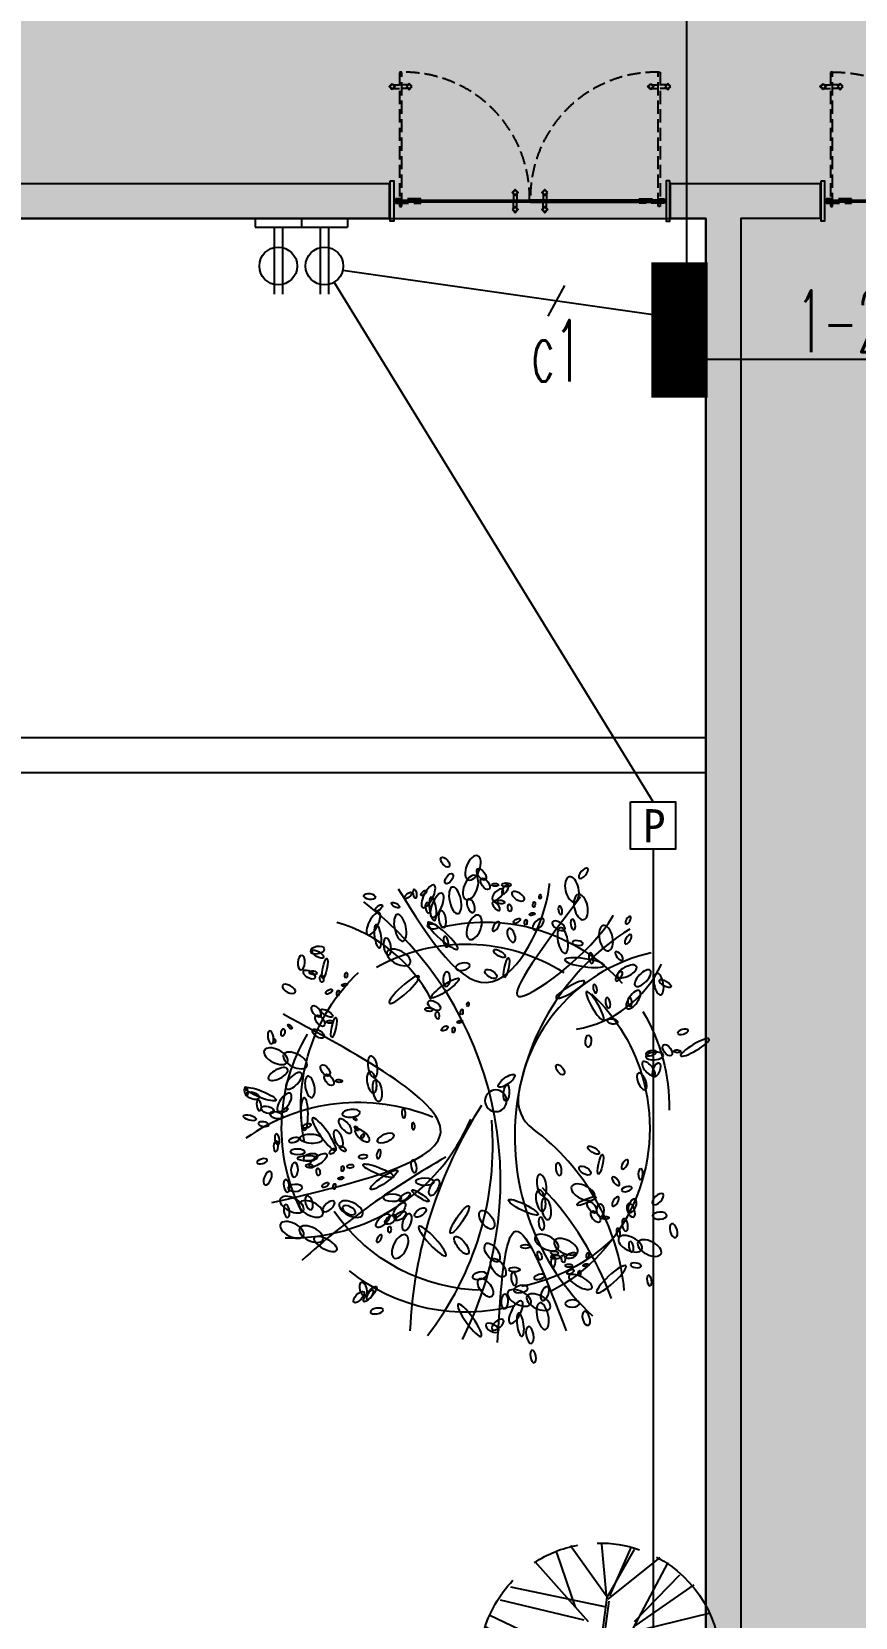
# Model space of a CAD drawing. Extents: x -284868 to 304789, y -137694 to 137894.
# Drawn here: x 79237 to 83920, y -114320 to -105306 of the extents above; entities that cross this region are included whole.
import ezdxf
from ezdxf.enums import TextEntityAlignment as Align

# ---------------------------------------------------------------- set-up
doc = ezdxf.new("R2010")
doc.units = 0
doc.linetypes.add('DASH', pattern=[0.35, 0.25, -0.1])
doc.layers.get('0').update_dxf_attribs({"linetype": 'CONTINUOUS'})
for name, color, linetype in [('0-墙', 4, 'CONTINUOUS'), ('0-非设计区域', 251, 'CONTINUOUS'), ('EM-插座', 240, 'CONTINUOUS'), ('EQUIP-箱柜', 3, 'CONTINUOUS'), ('P-完成面', 42, 'CONTINUOUS'), ('P-平面植物', 251, 'CONTINUOUS'), ('P-门扇', 6, 'CONTINUOUS'), ('TEXT_照明_回路标注', 41, 'CONTINUOUS'), ('WIRE-照明', 130, 'CONTINUOUS')]:
    doc.layers.add(name, color=color, linetype=linetype)
doc.styles.add('20091229Typical Floor GP$0$宋体', font='', dxfattribs={"height": 2.5})
doc.styles.add('_TEL_DIM', font='SIMPLEX', dxfattribs={"width": 0.8, "height": 3.5, "bigfont": 'HZTXT'})
doc.styles.add('HZ_e', font='simplex.shx', dxfattribs={"width": 0.8, "bigfont": 'hztxt.shx'})
doc.styles.add('宋体', font='')
doc.styles.get('20091229Typical Floor GP$0$宋体').set_extended_font_data('SimSun')
doc.styles.get('宋体').set_extended_font_data('SimSun')

# ---------------------------------------------------------------- blocks, each defined once
blk = doc.blocks.new('A$C7B347943')
at = {"layer": 'P-门扇', "color": 251, "linetype": 'DASH', "ltscale": 300}
for p, q in [((-9.9, 0), (9.9, 0)), ((0, -9.9), (0, 9.9))]:
    blk.add_line(p, q, dxfattribs=at)
blk.add_lwpolyline([(114, -12), (114, 12), (-30, 12), (-30, -12)], close=True, dxfattribs=at)
at = {"layer": 'P-门扇', "color": 6, "linetype": 'DASH', "ltscale": 300}
blk.add_circle((0, 0), 6, dxfattribs=at)
blk = doc.blocks.new('A$C21f4e1ae')
at = {"layer": 'P-门扇', "color": 251, "linetype": 'DASH', "ltscale": 300}
for p, q in [((-775.5, 1), (-775.5, -34)), ((-755.5, 1), (-755.5, -34)), ((-775.5, -81), (-775.5, -46)), ((-755.5, -81), (-755.5, -46)), ((-775.5, -1469), (-775.5, -1504)), ((-775.5, -1551), (-775.5, -1516)), ((-755.5, -1469), (-755.5, -1504)), ((-755.5, -1551), (-755.5, -1516))]:
    blk.add_line(p, q, dxfattribs=at)
at = {"layer": 'P-门扇', "color": 8}
for p, q in [((-120, -10), (-120, -772.5)), ((-110, -10), (-110, -772.5)), ((-120, -1540), (-120, -777.5)), ((-110, -1540), (-110, -777.5))]:
    blk.add_line(p, q, dxfattribs=at)
at = {"layer": 'P-门扇', "color": 251}
for p, q in [((-156, -680.5), (-121, -680.5)), ((-156, -700.5), (-121, -700.5)), ((-74, -680.5), (-109, -680.5)), ((-74, -700.5), (-109, -700.5)), ((-156, -849.5), (-121, -849.5)), ((-156, -869.5), (-121, -869.5)), ((-74, -849.5), (-109, -849.5)), ((-74, -869.5), (-109, -869.5))]:
    blk.add_line(p, q, dxfattribs=at)
at = {"layer": 'P-门扇', "color": 251, "linetype": 'DASH', "ltscale": 300}
for points in [[(-748, 8.5), (-765.5, 26), (-783, 8.5), (-765.5, -9)], [(-752.2, 8.5), (-765.5, 21.8), (-778.8, 8.5), (-765.5, -4.8)], [(-847.5, -35), (-846.5, -34), (-86, -34), (-85, -35), (-85, -45), (-86, -46), (-846.5, -46), (-847.5, -45)], [(-748, -88.5), (-765.5, -106), (-783, -88.5), (-765.5, -71)], [(-752.2, -88.5), (-765.5, -101.8), (-778.8, -88.5), (-765.5, -75.2)], [(-847.5, -1515), (-846.5, -1516), (-86, -1516), (-85, -1515), (-85, -1505), (-86, -1504), (-846.5, -1504), (-847.5, -1505)], [(-748, -1461.5), (-765.5, -1444), (-783, -1461.5), (-765.5, -1479)], [(-752.2, -1461.5), (-765.5, -1448.2), (-778.8, -1461.5), (-765.5, -1474.8)], [(-748, -1558.5), (-765.5, -1576), (-783, -1558.5), (-765.5, -1541)], [(-752.2, -1558.5), (-765.5, -1571.8), (-778.8, -1558.5), (-765.5, -1545.2)]]:
    blk.add_lwpolyline(points, close=True, dxfattribs=at)
at = {"layer": 'P-门扇'}
for points in [[(-110, -772.5), (-109, -771.5), (-109, -11), (-110, -10), (-120, -10), (-121, -11), (-121, -771.5), (-120, -772.5)], [(-110, -777.5), (-109, -778.5), (-109, -1539), (-110, -1540), (-120, -1540), (-121, -1539), (-121, -778.5), (-120, -777.5)]]:
    blk.add_lwpolyline(points, close=True, dxfattribs=at)
at = {"layer": 'P-门扇', "color": 251}
for points in [[(-163.5, -673), (-181, -690.5), (-163.5, -708), (-146, -690.5)], [(-163.5, -677.2), (-176.8, -690.5), (-163.5, -703.8), (-150.2, -690.5)], [(-66.5, -673), (-49, -690.5), (-66.5, -708), (-84, -690.5)], [(-66.5, -677.2), (-53.2, -690.5), (-66.5, -703.8), (-79.8, -690.5)], [(-163.5, -877), (-181, -859.5), (-163.5, -842), (-146, -859.5)], [(-163.5, -872.8), (-176.8, -859.5), (-163.5, -846.2), (-150.2, -859.5)], [(-66.5, -877), (-49, -859.5), (-66.5, -842), (-84, -859.5)], [(-66.5, -872.8), (-53.2, -859.5), (-66.5, -846.2), (-79.8, -859.5)]]:
    blk.add_lwpolyline(points, close=True, dxfattribs=at)
at = {"layer": 'P-门扇', "color": 251, "linetype": 'DASH', "ltscale": 300}
for centre, start, end in [((-133.7, -58.7), 178.68099, 271.31901), ((-133.7, -1491.3), 88.68099, 181.31901)]:
    blk.add_arc(centre, 714, start, end, dxfattribs=at)
at = {"layer": 'P-门扇', "extrusion": (0, 0, -1), "zscale": -1, "rotation": 270}
blk.add_blockref('A$C7B347943', (115, -40), dxfattribs=at)
at = {"layer": 'P-门扇', "rotation": 90.00000000000001}
blk.add_blockref('A$C7B347943', (-115, -1510), dxfattribs=at)
blk = doc.blocks.new('A$C2652ee14')
at = {"layer": 'P-完成面'}
for p, q in [((-200, 1600), (-200, 1595)), ((0, 1600), (0, 1595)), ((-200, 0), (-200, 5)), ((0, 0), (0, 5))]:
    blk.add_line(p, q, dxfattribs=at)
for points in [[(-215, 1595), (-215, 1575), (15, 1575), (15, 1595)], [(-215, 5), (-215, 25), (15, 25), (15, 5)]]:
    blk.add_lwpolyline(points, close=True, dxfattribs=at)
blk = doc.blocks.new('yld.studio@foxmail.com-2-220')
at = {"color": 251, "ltscale": 100}
for p, q in [((8507.4, -109887.1), (8290.8, -109712.8)), ((8510.1, -109877.5), (8397.2, -109679.9)), ((8501.1, -109873.4), (8409.6, -109669)), ((8511.1, -109879.5), (8664.3, -109664.1)), ((8513.9, -109870.1), (8534.1, -109657.1)), ((8643.6, -109920.9), (8721.4, -109692)), ((8417.6, -110035.7), (8256.9, -109733.9)), ((8589.8, -109981.6), (8812.1, -109731.5)), ((8394.9, -109998.4), (8148.5, -109827.1)), ((8397.2, -109980.4), (8208.1, -109785.5)), ((8515.1, -109920.7), (8913.5, -109837.6)), ((8535.1, -110130.3), (8503.4, -109895.4)), ((8545.1, -110130), (8511.1, -109879.5)), ((8608.5, -109974.4), (8957.6, -109892.2)), ((8358.7, -110012.5), (8079.5, -109944.3)), ((8687.6, -110105.4), (9004.3, -109954.2)), ((8356.4, -110013.7), (8038, -110093.8)), ((8157, -110123.6), (8048.7, -110023.6)), ((8471.5, -110062), (8356.4, -110013.7)), ((8839.3, -110105.6), (9019, -110003.9)), ((8472.3, -110172.8), (8155.6, -110112.1)), ((8521.9, -110154.8), (8471.5, -110062)), ((8545.1, -110130), (8474.7, -110063.6)), ((8488.6, -110076.5), (8536.7, -110154.5)), ((8539, -110135.6), (8488.6, -110076.5)), ((8538, -110151.7), (8489.4, -110108)), ((8669.6, -110104.1), (8539, -110135.6)), ((8545.1, -110130), (8687.6, -110105.4)), ((8692.8, -110112.7), (8836.9, -110114.6)), ((8694.6, -110108.9), (9030.8, -110225)), ((9019, -110313.5), (8836.9, -110114.6)), ((8155.7, -110118.3), (8032.3, -110161.7)), ((8461.2, -110185.6), (8157, -110123.6)), ((8445.9, -110200), (8538.1, -110165.1)), ((8521.9, -110154.8), (8463.3, -110184.6)), ((8532.4, -110173.4), (8470.5, -110194.6)), ((8557.8, -110163.7), (8509.5, -110410)), ((8509.5, -110410), (8532.4, -110173.4)), ((8707.1, -110117.1), (8538, -110151.7)), ((8538.1, -110165.1), (8622.5, -110416.5)), ((8544.7, -110164.9), (8559.5, -110148.7)), ((8622.5, -110416.5), (8544.7, -110164.9)), ((8682.6, -110125.1), (8557.8, -110163.7)), ((8559.5, -110148.7), (8707.1, -110117.1)), ((8682.6, -110125.1), (8768.3, -110384.4)), ((8818.2, -110125.1), (9019, -110313.5)), ((8840.8, -110125.9), (9051.6, -110150.2)), ((8477.1, -110193.3), (8277.6, -110592.7)), ((8463.3, -110184.6), (8417.7, -110316.4)), ((8470.5, -110194.6), (8417.7, -110316.4)), ((8125, -110277.7), (8052.4, -110289.4)), ((8391, -110315.4), (8125, -110277.7)), ((8574.8, -110289.9), (8890.1, -110505.1)), ((8166.6, -110346.4), (8117, -110438.8)), ((8417.7, -110316.4), (8166.6, -110346.4)), ((8373.7, -110393.6), (8229.8, -110545.8)), ((8500, -110423.7), (8384.7, -110630.9)), ((8507.1, -110429.3), (8471.5, -110654.4)), ((8511.4, -110403.8), (8679.8, -110638.2)), ((8511.4, -110406.1), (8525.2, -110657)), ((8771.5, -110385.9), (8615.9, -110411.9)), ((8615.9, -110411.9), (8752.8, -110617.3)), ((8622.3, -110415), (8875.2, -110535.6)), ((8768.3, -110384.4), (8830.5, -110442)), ((8830.5, -110442), (8919.5, -110477.1))]:
    blk.add_line(p, q, dxfattribs=at)
for start, end in [(117.86669, 180.76361), (88.67658, 109.13181), (56.90063, 79.36879), (15.42502, 43.73878), (340.94353, 3.71391), (193.57975, 240.72922), (292.86239, 322.35668), (249.58012, 287.97728)]:
    blk.add_arc((8541.4, -110156.9), 504, start, end, dxfattribs=at)
blk = doc.blocks.new('yld.studio@foxmail.com-15')
at = {"color": 251}
blk.add_circle((67569.1, -97904.1), 44.8, dxfattribs=at)
for centre, start, end in [((67613.8, -97926.4), 76.88957, 138.11767), ((67693.5, -98017.5), 61.01045, 122.23854), ((67613.8, -97926.4), 348.58817, 46.57142), ((67693.5, -98017.5), 133.16442, 165.32414), ((67613.8, -97926.4), 149.04354, 181.20326), ((67693.5, -98017.5), 332.70905, 30.6923), ((67693.5, -98017.5), 165.32414, 242.65615), ((67613.8, -97926.4), 270.52014, 325.07436), ((67613.8, -97926.4), 226.04774, 258.53527), ((67693.5, -98017.5), 254.64102, 309.19524)]:
    blk.add_arc(centre, 760, start, end, dxfattribs=at)
for centre, major_axis, ratio in [((67663.4, -96943), (19.4, -49.7), 0.514982), ((67254.3, -97031.6), (-11.3, -52.2), 0.514982), ((67673.2, -97023.9), (19.4, -49.7), 0.514982), ((67217.7, -97104.4), (-11.3, -52.2), 0.514982), ((67477, -97060.3), (25.5, 15.6), 0.489709), ((67736.9, -97076.8), (-11.9, -54.9), 0.414379), ((67811.8, -97097.3), (20.7, -49.3), 0.38159), ((67829.2, -97112.1), (-6.6, -47.9), 0.283409), ((67672.1, -97099.4), (-10.1, -28.2), 0.489709), ((67114.4, -97233.1), (-11.3, -52.2), 0.514982), ((67292.6, -97242.3), (-10.1, -52.5), 0.38159), ((67309.9, -97181.8), (25.5, 15.6), 0.489709), ((67505.1, -97221), (-10.1, -28.2), 0.489709), ((67658.2, -97188.3), (19.4, -49.7), 0.514982), ((67788.2, -97223.4), (61.1, 54.6), 0.200035), ((67964, -97190.2), (-11.9, -54.9), 0.414379), ((68056.3, -97225.4), (-6.6, -47.9), 0.283409), ((67203.3, -97334.2), (81.1, 11.7), 0.200035), ((68305.4, -97282.5), (29.4, -5.6), 0.489709), ((67705.7, -97350.7), (29.4, -5.6), 0.489709), ((67947.6, -97445.4), (60.3, -55.5), 0.200035), ((67159.8, -97512.1), (-34.6, -58.6), 0.200035), ((67261.4, -97445.4), (58.6, -34.7), 0.200035), ((67015.8, -97495.7), (-1.6, -18.4), 0.42873), ((66747.1, -97684.1), (58.6, -34.7), 0.200035), ((66913.5, -97719.2), (36.8, -3.3), 0.42873), ((66905.5, -97776.9), (11.5, -27.6), 0.489709), ((66938.4, -97771.9), (24.3, 27.9), 0.42873), ((67949.6, -97956.2), (-1.6, -18.4), 0.42873), ((68166.5, -97955.7), (36.8, -3.3), 0.42873), ((68191.5, -98008.5), (24.3, 27.9), 0.42873), ((67910, -98008.5), (-1.3, -14.7), 0.42873), ((68024.2, -98058.1), (34.2, -14.2), 0.42873), ((68120.5, -98047.2), (28.4, 23.7), 0.42873), ((68477, -98092.3), (1.2, -22.2), 0.42873), ((68117.3, -98134.9), (18.4, -1.6), 0.42873), ((68169.5, -98174.6), (14.7, -1.3), 0.42873), ((68333.6, -98138.1), (29.4, -5.6), 0.489709), ((66971.4, -98207), (1.2, -22.2), 0.42873), ((68511.2, -98223.3), (11.5, -27.6), 0.489709), ((67005.6, -98338), (11.5, -27.6), 0.489709), ((67011.1, -98356.1), (-10.1, -28.2), 0.489709), ((68259, -98339.9), (22.6, -19.6), 0.489709), ((67332.3, -98569.6), (1.2, -22.2), 0.42873), ((67092.3, -98640.9), (60.3, -55.5), 0.200035), ((67635.7, -98626.5), (29.4, -5.6), 0.489709), ((67366.5, -98700.6), (11.5, -27.6), 0.489709), ((67465.8, -98681.4), (29.4, -5.6), 0.489709), ((67375.5, -98793.4), (-11.9, -54.9), 0.414379), ((68060.6, -98772.1), (26.3, -4.6), 0.42873), ((67467.8, -98828.7), (-6.6, -47.9), 0.283409), ((67561.1, -98828.3), (22.6, -19.6), 0.489709)]:
    blk.add_ellipse(centre, major_axis=major_axis, ratio=ratio, start_param=3.141593, end_param=9.424778, dxfattribs=at)
at = {"color": 251, "extrusion": (0, 0, -1)}
for centre, major_axis, ratio in [((67778.4, -96919), (16.2, 18.9), 0.489709), ((67613.2, -97008.6), (-16.1, -22.2), 0.514982), ((67628.5, -96969.7), (-16.1, -22.2), 0.514982), ((67761.8, -96987), (14.5, -20.2), 0.489709), ((67386.2, -97062.4), (1.02, -9.08), 0.42873), ((67525.9, -97012.8), (18.3, 0.3), 0.42873), ((67571.9, -97013.2), (13.7, 0.2), 0.42873), ((67866.7, -97046.5), (11.1, -9.8), 0.42873), ((67931.5, -97057), (13.9, -12.2), 0.42873), ((67411.5, -97094.1), (1.3, -11.3), 0.42873), ((67512.1, -97107.8), (-1.7, -15.2), 0.489709), ((67547.9, -97083.7), (15.2, 1.9), 0.489709), ((68052.3, -97108.4), (13.9, -12.2), 0.42873), ((67445.3, -97167.8), (1.3, -11.3), 0.42873), ((67525.2, -97355.9), (8.6, -41.1), 0.200035), ((67553.9, -97296.7), (23.5, 14.1), 0.38159), ((68275.2, -97358.3), (8.6, -41.1), 0.200035), ((68303.9, -97299.1), (23.5, 14.1), 0.38159), ((67589.5, -97381), (23.2, 14.6), 0.514982), ((68187.1, -97386.2), (1.3, -11.3), 0.42873), ((68287.7, -97400), (-1.7, -15.2), 0.489709), ((68323.5, -97375.8), (15.2, 1.9), 0.489709), ((68339.5, -97383.4), (23.2, 14.6), 0.514982), ((66869.4, -97420.7), (23.5, 14.1), 0.38159), ((67778, -97438.9), (56, -38.7), 0.200035), ((68220.9, -97459.9), (1.3, -11.3), 0.42873), ((67684.4, -97506.4), (1.02, -9.08), 0.42873), ((67846.1, -97527.6), (15.2, 1.9), 0.489709), ((68310.6, -97535.1), (-16.1, -22.2), 0.514982), ((67709.7, -97538.1), (1.3, -11.3), 0.42873), ((67810.3, -97551.8), (-1.7, -15.2), 0.489709), ((68237.9, -97602.3), (8.6, -41.1), 0.200035), ((68266.5, -97543.2), (23.5, 14.1), 0.38159), ((68254, -97578.6), (13.7, 0.2), 0.42873), ((68295.2, -97573.9), (-16.1, -22.2), 0.514982), ((67743.5, -97611.8), (1.3, -11.3), 0.42873), ((68302.2, -97627.4), (23.2, 14.6), 0.514982), ((68483.4, -97658.1), (1.02, -9.08), 0.42873), ((66819.6, -97700.1), (13.7, 0.2), 0.42873), ((66860.8, -97695.4), (-16.1, -22.2), 0.514982), ((67303.1, -97776.1), (-15, -19.8), 0.489709), ((68273.2, -97779.1), (-16.1, -22.2), 0.514982), ((67524.9, -97821.9), (33.3, -24.2), 0.336016), ((67525.5, -97872.5), (2.8, -34.2), 0.336016), ((68216.7, -97822.6), (13.7, 0.2), 0.42873), ((68257.9, -97817.9), (-16.1, -22.2), 0.514982), ((68539.8, -97877), (63.3, 25.1), 0.200035), ((68359.6, -97958.9), (-0.6, -68.1), 0.200035), ((68440.1, -97942.8), (11.1, -8), 0.42873), ((67165.7, -98108.1), (23.5, 14.1), 0.38159), ((68243.4, -98112.8), (11.6, -10), 0.489709), ((68387.5, -98114.8), (29.6, 0.5), 0.42873), ((67137, -98167.3), (8.6, -41.1), 0.200035), ((67201.3, -98192.4), (23.2, 14.6), 0.514982), ((68054.1, -98193.3), (63.3, 25.1), 0.200035), ((68201.9, -98184.2), (1.3, -11.3), 0.42873), ((68302.8, -98149.7), (34.8, -25.2), 0.368424), ((68338.4, -98173.8), (15.2, 1.9), 0.489709), ((67823.4, -98262.4), (16.7, -33), 0.42873), ((67862.3, -98238), (37, 0.6), 0.42873), ((68031, -98230.6), (56, -38.7), 0.200035), ((68302.6, -98198), (-1.7, -15.2), 0.489709), ((67455.4, -98343.8), (61, 30.3), 0.200035), ((67945.7, -98301.2), (21.8, -16.6), 0.38159), ((67996.3, -98304.6), (37, 0.6), 0.42873), ((68235.8, -98257.9), (1.3, -11.3), 0.42873), ((67137.4, -98356.7), (-1.1, -27.4), 0.514982), ((67157, -98382.9), (-16.1, -22.2), 0.514982), ((67172.4, -98344), (-16.1, -22.2), 0.514982), ((67606.4, -98395.3), (-26.1, -35.9), 0.514982), ((67880.7, -98365.6), (22.2, -16.1), 0.514982), ((67936.1, -98405.3), (11.7, -35.1), 0.42873), ((67964.2, -98379.5), (22.2, -16.1), 0.514982), ((67967.6, -98355.4), (22.2, -29.6), 0.42873), ((68003.1, -98394.8), (22.2, -16.1), 0.514982), ((68035.6, -98399.2), (26.6, -25.7), 0.42873), ((67115.8, -98387.5), (13.7, 0.2), 0.42873), ((67447.1, -98505.8), (18.5, 0.3), 0.42873), ((67583.9, -98530.6), (-26.1, -35.9), 0.514982), ((67710.7, -98500.7), (-27, -35.3), 0.38159), ((67189.9, -98542.6), (1.3, -11.3), 0.42873), ((67290.6, -98556.3), (-1.7, -15.2), 0.489709), ((67323, -98549), (18.5, 0.3), 0.42873), ((67326.4, -98532.1), (15.2, 1.9), 0.489709), ((67388.3, -98543.5), (-5.6, -17.6), 0.42873), ((67559.1, -98593.6), (-26.1, -35.9), 0.514982), ((67223.8, -98616.3), (1.3, -11.3), 0.42873), ((67268, -98584.8), (14.8, 0.2), 0.42873), ((67492.3, -98601.1), (22.2, 0.3), 0.42873), ((67611.5, -98676.1), (-26.1, -35.9), 0.514982), ((68134.7, -98714.4), (20, -21.8), 0.42873)]:
    blk.add_ellipse(centre, major_axis=major_axis, ratio=ratio, dxfattribs=at)
at = {"color": 251}
for centre, major_axis, ratio in [((67207.5, -96965.7), (17.5, -20.2), 0.42873), ((67530.4, -97031.6), (11.9, -18.8), 0.42873), ((67561, -97053.5), (21.2, -21.1), 0.489709), ((67847.6, -97060.3), (23.4, -46.1), 0.368424), ((67903, -97049.6), (-3.1, -17.5), 0.42873), ((67303.2, -97117.9), (-3.1, -17.5), 0.42873), ((67567.8, -97101), (14.1, 17.2), 0.42873), ((67790, -97154.4), (-6.2, -35.1), 0.42873), ((67850, -97108.1), (-3.9, -21.9), 0.42873), ((68074.8, -97173.7), (23.4, -46.1), 0.368424), ((67022.5, -97158.6), (9.5, -15.1), 0.42873), ((67250.3, -97176.4), (-3.9, -21.9), 0.42873), ((67393.9, -97175), (21.2, -21.1), 0.489709), ((67568.6, -97185), (11.9, -18.8), 0.42873), ((67831, -97184.7), (22, 3.3), 0.42873), ((67022.6, -97237.5), (11.9, -18.8), 0.42873), ((67231.2, -97252.9), (22, 3.3), 0.42873), ((67775.1, -97247.4), (-3.9, -21.9), 0.42873), ((68017.1, -97267.7), (-6.2, -35.1), 0.42873), ((67060, -97306.9), (14.1, 17.2), 0.42873), ((67175.3, -97315.6), (-3.9, -21.9), 0.42873), ((67970, -97312.6), (47.6, 24.1), 0.514982), ((68372.2, -97334), (1.5, -29.9), 0.489709), ((66896.3, -97422.6), (-7.7, -43.9), 0.42873), ((66962.2, -97398.1), (30.9, -32.1), 0.42873), ((67027.5, -97370.2), (39.5, -20.6), 0.42873), ((67060.8, -97390.9), (11.9, -18.8), 0.42873), ((67772.4, -97402.2), (1.5, -29.9), 0.489709), ((67001.3, -97487.3), (25.5, -36.5), 0.42873), ((67159.2, -97441.7), (-3.1, -17.5), 0.42873), ((68423.5, -97442.7), (26.4, 14.1), 0.489709), ((67106.2, -97500.2), (-3.9, -21.9), 0.42873), ((67823.8, -97510.9), (26.4, 14.1), 0.489709), ((67087.2, -97576.8), (22, 3.3), 0.42873), ((66796.9, -97619.6), (21.5, -5.9), 0.42873), ((68498.8, -97642.3), (-4.6, -26.3), 0.42873), ((66928.4, -97707.6), (21.5, -5.9), 0.42873), ((68077.4, -97764.3), (-7.7, -43.9), 0.42873), ((68397.6, -97737.7), (47.6, 24.1), 0.514982), ((68477.2, -97720.2), (47.6, 24.1), 0.514982), ((68081.2, -97828), (-7.7, -43.9), 0.42873), ((68402.9, -97822), (30.9, -32.1), 0.42873), ((68468.2, -97794.1), (39.5, -20.6), 0.42873), ((66966.2, -97824), (-14.2, -34.2), 0.42873), ((68058.6, -97862.3), (-7.7, -43.9), 0.42873), ((68337, -97846.5), (-7.7, -43.9), 0.42873), ((68599.9, -97865.5), (-3.1, -17.5), 0.42873), ((68442, -97911.2), (25.5, -36.5), 0.42873), ((68546.9, -97924), (-3.9, -21.9), 0.42873), ((68277.8, -98042.3), (-47.6, -66.7), 0.200035), ((68219.3, -98060.5), (-14.2, -34.2), 0.42873), ((68349.4, -98007.7), (17.2, -4.8), 0.42873), ((68472, -98063.3), (-3.9, -21.9), 0.42873), ((68527.9, -98000.6), (22, 3.3), 0.42873), ((68052.6, -98124.7), (4.3, -18), 0.42873), ((68402.6, -98066), (21.5, -5.9), 0.42873), ((67036.5, -98166.7), (11.9, -18.8), 0.42873), ((67309.7, -98186.7), (-4.6, -26.3), 0.42873), ((67907.8, -98174.9), (-4.6, -26.3), 0.42873), ((68400.4, -98189.6), (1.5, -29.9), 0.489709), ((68534.1, -98154), (21.5, -5.9), 0.42873), ((67073.9, -98236.2), (14.1, 17.2), 0.42873), ((67379.6, -98252.7), (-7.7, -43.9), 0.42873), ((68433, -98255.1), (-4.6, -26.3), 0.42873), ((66900, -98310.1), (21.2, -21.1), 0.489709), ((67028.5, -98268.7), (21.5, -5.9), 0.42873), ((67074.7, -98320.2), (11.9, -18.8), 0.42873), ((67208.5, -98282.1), (47.6, 24.1), 0.514982), ((67360.7, -98350.6), (-7.7, -43.9), 0.42873), ((67383.3, -98316.4), (-7.7, -43.9), 0.42873), ((68340.4, -98325.5), (-8.4, -28.7), 0.489709), ((68411.4, -98333), (47.6, 24.1), 0.514982), ((68398, -98264), (29.9, -1.4), 0.489709), ((66892.4, -98378.7), (29.9, -1.4), 0.489709), ((68166.8, -98351.5), (47.6, 24.1), 0.514982), ((68175.4, -98355.7), (26.4, 14.1), 0.489709), ((68331.8, -98350.6), (47.6, 24.1), 0.514982), ((68432.6, -98359.2), (-4.6, -26.3), 0.42873), ((66834.9, -98440.3), (-8.4, -28.7), 0.489709), ((67035.7, -98416.7), (-4.6, -26.3), 0.42873), ((67063.3, -98448.5), (-3.1, -17.5), 0.42873), ((67380.9, -98411.7), (-4.6, -26.3), 0.42873), ((67831.4, -98483.5), (55.5, 60.3), 0.200035), ((68331.4, -98454.6), (47.6, 24.1), 0.514982), ((68411, -98437.1), (47.6, 24.1), 0.514982), ((66934.5, -98512.2), (47.6, 24.1), 0.514982), ((67014.1, -98494.7), (47.6, 24.1), 0.514982), ((67010.4, -98507), (-3.9, -21.9), 0.42873), ((67279.7, -98507.1), (47.6, 24.1), 0.514982), ((67359.3, -98489.6), (47.6, 24.1), 0.514982), ((67964.1, -98505.9), (24.1, -47.6), 0.514982), ((68050.4, -98472.9), (9.5, -15.1), 0.42873), ((68272.1, -98495.6), (47.1, 25.3), 0.38159), ((67257.9, -98543.3), (21.5, -5.9), 0.42873), ((66935.4, -98646.3), (-3.9, -21.9), 0.42873), ((66991.3, -98583.6), (22, 3.3), 0.42873), ((67220, -98652.1), (47.1, 25.3), 0.38159), ((67389.3, -98631.2), (21.5, -5.9), 0.42873), ((67494, -98639.9), (-4.6, -26.3), 0.42873), ((67392.8, -98735.4), (47.6, 24.1), 0.514982), ((67472.4, -98717.8), (47.6, 24.1), 0.514982), ((68088.7, -98705.3), (11.9, -18.8), 0.42873), ((68115.9, -98682.7), (-8.4, -28.7), 0.489709), ((67253.3, -98741.3), (29.9, -1.4), 0.489709), ((67486.3, -98777), (23.4, -46.1), 0.368424), ((67532.5, -98732.8), (1.5, -29.9), 0.489709), ((67677.1, -98810.2), (-47.6, -66.7), 0.200035), ((67195.7, -98802.8), (-8.4, -28.7), 0.489709), ((67583.9, -98841.6), (26.4, 14.1), 0.489709), ((67428.6, -98871), (-6.2, -35.1), 0.42873), ((67415.2, -98959.7), (-4.6, -26.3), 0.42873)]:
    blk.add_ellipse(centre, major_axis=major_axis, ratio=ratio, dxfattribs=at)
at = {"color": 251, "extrusion": (0, 0, -1)}
for centre, major_axis, ratio, start_param, end_param in [((68090.2, -97061), (24.4, 4.5), 0.489709, 3.141593, 9.424778), ((69001.1, -98232.5), (-810.2, -1204.4), 1, 0.509025, 1.892273), ((67418.7, -97133.9), (11.2, -2.4), 0.42873, 3.141593, 9.424778), ((67983.5, -97096.8), (16, 9.3), 0.42873, 3.141593, 9.424778), ((67482.3, -97161.8), (13.1, -8.1), 0.489709, 3.141593, 9.424778), ((68406.4, -97786.5), (-392.2, -511.7), 1, 1.400805, 2.202876), ((66478.9, -98053.1), (-567.5, -838), 1, 3.105711, 4.936061), ((66772.4, -97989.1), (-386.4, -598.3), 1, 2.788021, 3.97962), ((67318.1, -97137.7), (-272.6, -392.7), 1, -0.434629, 0.525976), ((68194.3, -97426), (11.2, -2.4), 0.42873, 3.141593, 9.424778), ((68257.9, -97454), (13.1, -8.1), 0.489709, 3.141593, 9.424778), ((67716.9, -97577.9), (11.2, -2.4), 0.42873, 3.141593, 9.424778), ((67187.2, -97658.2), (0.7, -24.8), 0.489709, 3.141593, 9.424778), ((67780.5, -97605.8), (13.1, -8.1), 0.489709, 3.141593, 9.424778), ((68418.9, -97598.5), (7.58, 8.54), 0.42873, 3.141593, 9.424778), ((68448, -97621.9), (2.8, -15.1), 0.489709, 3.141593, 9.424778), ((67328, -97899.9), (15.3, -148.7), 1, 4.655583, 5.753079), ((68136.6, -98718.5), (-417.3, -690.5), 1, 2.207479, 3.211548), ((68572.7, -97883.4), (26.2, 8.1), 0.514982, 3.141593, 9.424778), ((66052.6, -98936), (-1046.4, -1553.2), 1, 3.548561, 4.075938), ((68414.2, -97664.8), (-459.3, -662), 1, -0.636767, 0.561589), ((68150.9, -97978.5), (6.06, 6.83), 0.42873, 3.141593, 9.424778), ((68475.9, -97963.8), (26.2, 8.1), 0.514982, 3.141593, 9.424778), ((68511.5, -97941.9), (26.2, 8.1), 0.514982, 3.141593, 9.424778), ((68585.2, -97974.1), (26.4, 7.5), 0.38159, 3.141593, 9.424778), ((67968.9, -98774.1), (-537.4, -764.5), 1, 1.051392, 1.896333), ((68862.2, -98087.1), (-700.6, -1072), 1, 0.330518, 1.072389), ((68119.6, -98050.5), (5.71, -9.89), 0.42873, 3.141593, 9.424778), ((68144.2, -98018.5), (7.58, 8.54), 0.42873, 3.141593, 9.424778), ((68330.9, -98061), (46.6, 2.5), 0.414379, 3.141593, 9.424778), ((68201.4, -98102.4), (12.5, 8.9), 0.489709, 3.141593, 9.424778), ((66155.5, -101029.5), (-1867.3, -2738.9), 1, 3.053829, 3.274954), ((68347.7, -98141.3), (40.2, -0.9), 0.283409, 3.141593, 9.424778), ((68209.2, -98224), (11.2, -2.4), 0.42873, 3.141593, 9.424778), ((68272.8, -98252), (13.1, -8.1), 0.489709, 3.141593, 9.424778), ((68350.7, -99188.4), (-780.5, -1093.4), 1, 1.306696, 1.710792), ((67194.6, -98317.9), (38.8, -16.3), 0.200035, 3.141593, 9.424778), ((67880.1, -98296.6), (35, 23.2), 0.200035, 3.141593, 9.424778), ((67718.3, -98394.4), (37.6, -56.7), 0.200035, 3.141593, 9.424778), ((68007.7, -98436), (0.2, -13.7), 0.42873, 3.141593, 9.424778), ((67197.2, -98582.4), (11.2, -2.4), 0.42873, 3.141593, 9.424778), ((67260.8, -98610.3), (13.1, -8.1), 0.489709, 3.141593, 9.424778), ((68088.4, -98702.2), (26, -30.7), 0.283409, 3.141593, 9.424778)]:
    blk.add_ellipse(centre, major_axis=major_axis, ratio=ratio, start_param=start_param, end_param=end_param, dxfattribs=at)
at = {"color": 251}
for points, knots in [([(67219.2, -97062.1), (67368.1, -97260.6), (67674.4, -97668.7), (67174.1, -97295.7), (67083.8, -97139.5), (67083, -97138.2)], [0, 0, 0, 0, 223.251607, 459.141302, 461.114298, 461.114298, 461.114298, 461.114298]), ([(67972.5, -97028.9), (67842.1, -97237.8), (67602.7, -97621.4), (67367.4, -97180.3), (67347.5, -97011.8), (67347, -97007.4)], [0, 0, 0, 0, 251.74209, 462.284988, 467.902625, 467.902625, 467.902625, 467.902625]), ([(68493.5, -98324.8), (68159.1, -98245.9), (67459.4, -98081), (68108.2, -97730.2), (68447, -97547)], [0, 0, 0, 0, 150.094152, 314.060203, 314.060203, 314.060203, 314.060203]), ([(67562.7, -98902.2), (67548.2, -98675.3), (67519.3, -98224.5), (67359, -98644.8), (67279.3, -98853.5)], [0, 0, 0, 0, 93.467467, 185.701754, 185.701754, 185.701754, 185.701754])]:
    blk.add_open_spline(points, degree=3, knots=knots, dxfattribs=at)
blk = doc.blocks.new('A$C55573B10')
at = {"ltscale": 5}
blk.add_lwpolyline([(0, 1.152), (1.097, 1.152), (1.097, 0), (0, 0)], close=True, dxfattribs=at)
at = {"style": '宋体'}
blk.add_text('P', height=0.804, dxfattribs=at).set_placement((0.305, 0.169))
blk = doc.blocks.new('20091229Typical Floor GP$0$墙身安装双插座电源接线盒')
for p, q in [((0, 43), (0, -43)), ((0, 43), (15.6, 43)), ((15.6, -43), (15.6, 43)), ((15.6, 7.8), (140.7, 7.8)), ((15.6, -7.8), (140.7, -7.8)), ((0, -43), (15.6, -43))]:
    blk.add_line(p, q)
blk.add_circle((88.3, 0), 35.2)
at = {"style": '20091229Typical Floor GP$0$宋体'}
blk.add_attdef('2', text='', height=51.6, rotation=360, dxfattribs=at).set_placement((178, 1.6), align=Align.MIDDLE)
blk = doc.blocks.new('*X428')
at = {"color": 0}
for p, q in [((-250, 32.8), (-82.8, 200)), ((-250, 68.2), (-118.2, 200)), ((-250, 103.6), (-153.6, 200)), ((-250, 138.9), (-188.9, 200)), ((-250, 174.3), (-224.3, 200)), ((-247.5, 0), (-47.5, 200)), ((-212.1, 0), (-12.1, 200)), ((-176.8, 0), (23.2, 200)), ((-141.4, 0), (58.6, 200)), ((-106.1, 0), (93.9, 200)), ((-70.7, 0), (129.3, 200)), ((-35.4, 0), (164.6, 200)), ((0, 0), (200, 200)), ((35.4, 0), (235.4, 200)), ((70.7, 0), (250, 179.3)), ((106.1, 0), (250, 143.9)), ((141.4, 0), (250, 108.6)), ((176.8, 0), (250, 73.2)), ((212.1, 0), (250, 37.9)), ((247.5, 0), (250, 2.5))]:
    blk.add_line(p, q, dxfattribs=at)
blk = doc.blocks.new('$equip$00002943')
for p, q in [((-0.75, 0.6), (-0.75, 0)), ((0.75, 0.6), (-0.75, 0.6)), ((0.75, 0), (0.75, 0.6)), ((-0.75, 0), (0.75, 0))]:
    blk.add_line(p, q)
for points, const_width in [([(-0.75, 0.3), (0.75, 0.3)], 0.6), ([(-0.75, 0.6), (-0.75, 0), (0.75, 0), (0.75, 0.6), (-0.75, 0.6), (-0.75, 0)], 0.04)]:
    blk.add_lwpolyline(points, dxfattribs=dict(const_width=const_width))
for p in [(0, 0.6), (-0.75, 0.3), (0.75, 0.3), (0, 0)]:
    blk.add_point(p)
at = {"xscale": 0.00300000000061118, "yscale": 0.00300000000061118, "zscale": 0.00300000000061118}
blk.add_blockref('*X428', (0, 0), dxfattribs=at)
at = {"color": 7, "style": '_TEL_DIM', "flags": 1}
for tag in ['A', 'REMARK']:
    blk.add_attdef(tag, text='', height=0.00002, dxfattribs=at).set_placement((0, 0), align=Align.MIDDLE_CENTER)

msp = doc.modelspace()

# ---------------------------------------------------------------- hatches: boundary and pattern name
at = {"layer": '0-非设计区域', "ltscale": 3}
h = msp.add_hatch(dxfattribs=at)
h.set_pattern_fill('ANGLE', color=256, scale=100)
h.set_pattern_definition([(0, (-356380.6, 278012.8), (0, 698.5), [508, -190.5]), (90, (-356380.6, 278012.8), (-698.5, 4e-14), [508, -190.5])])
h.paths.add_polyline_path([(69270.2, -67385.8), (69270.2, -75488.5), (66970.2, -75488.5), (66970.2, -94382), (68770.2, -94382), (68770.2, -95588.5), (78370.2, -95588.5), (78370.2, -99388.5), (74820.2, -99388.5), (74820.2, -99688.5), (68770.2, -99688.5), (68770.2, -103688.5), (77770.2, -103688.5), (77770.2, -106368.5), (83070.2, -106368.5), (83070.2, -117135.8), (83920.2, -117135.8), (83920.2, -118589), (94920.7, -118589), (94920.6, -65088), (83920.2, -65088), (83920.2, -67385.8), (82420.2, -67385.8), (82420.2, -65088.5), (69920.2, -65088.5), (69920.2, -67385.8)])

# ---------------------------------------------------------------- linework, layer by layer
at = {"layer": '0-墙', "ltscale": 3}
for points in [[(77770.2, -106368.5), (77770.2, -103688.5), (77970.2, -103688.5), (77970.2, -106168.5), (81270.2, -106168.5), (81270.2, -106368.5), (77770.2, -106368.5)], [(83070.2, -106368.5), (82870.2, -106368.5), (82870.2, -106168.5), (83720.2, -106168.5), (83720.2, -106368.5), (83270.2, -106368.5), (83270.2, -117135.8), (83070.2, -117135.8), (83070.2, -106368.5)]]:
    msp.add_lwpolyline(points, dxfattribs=at)
msp.add_lwpolyline([(79120.2, -109318.5), (83070.2, -109318.5), (83070.2, -109518.5), (79120.2, -109518.5)], close=True, dxfattribs=at)
at = {"layer": '0-非设计区域', "ltscale": 3}
msp.add_lwpolyline([(78370.2, -95588.5), (78370.2, -99388.5), (74820.2, -99388.5), (74820.2, -99688.5), (68770.2, -99688.5), (68770.2, -103688.5), (77770.2, -103688.5), (77770.2, -106368.5), (83070.2, -106368.5), (83070.2, -117135.8), (83920.2, -117135.8), (83920.2, -118589), (94920.7, -118589), (94920.6, -65088)], dxfattribs=at)
at = {"layer": 'TEXT_照明_回路标注'}
for p, q in [((82172.9, -106922.5), (82267.6, -106748.3)), ((84847.9, -107169.7), (83070.2, -107169.7))]:
    msp.add_line(p, q, dxfattribs=at)
at = {"layer": 'WIRE-照明'}
for points in [[(82962.3, -106734.6), (82962.3, -104113.4)], [(81005.8, -106662.1), (82770.2, -106913.8)], [(82770.2, -109683.7), (80957.4, -106729.2)], [(82770.2, -109953.3), (82770.2, -116701)]]:
    msp.add_lwpolyline(points, dxfattribs=at)

# ---------------------------------------------------------------- block references
at = {"layer": 'EM-插座', "ltscale": 5, "xscale": 3.048719071954593, "yscale": 3.048719071954593, "zscale": 3.048719071954593, "rotation": 270}
for p in [(80639.1, -106368.5), (80901.3, -106368.5)]:
    msp.add_blockref('20091229Typical Floor GP$0$墙身安装双插座电源接线盒', p, dxfattribs=at)
at = {"layer": 'EM-插座', "ltscale": 5, "xscale": 234.0720193454588, "yscale": 234.0720193454588, "zscale": 234.0720193454588}
msp.add_blockref('A$C55573B10', (82641.9, -109953.3), dxfattribs=at)
at = {"layer": 'EQUIP-箱柜', "xscale": 500, "yscale": 500, "zscale": 500, "rotation": 90}
msp.add_blockref('$equip$00002943', (83070.2, -107001.7), dxfattribs=at)
at = {"layer": 'P-完成面', "ltscale": 3, "rotation": 270}
msp.add_blockref('A$C2652ee14', (81270.2, -106368.5), dxfattribs=at)
at = {"layer": 'P-完成面', "ltscale": 3, "xscale": -1, "rotation": 90}
msp.add_blockref('A$C2652ee14', (85320.2, -106368.5), dxfattribs=at)
at = {"layer": 'P-平面植物'}
for name, p, xscale, yscale, zscale in [('yld.studio@foxmail.com-15', (174933.5, 23452.3), -1.377219718655453, 1.377219718655453, 1.377219718655453), ('yld.studio@foxmail.com-2-220', (94096.5, 35376.7), -1.361334557724074, 1.361334557724074, 1.361334557724074)]:
    msp.add_blockref(name, p, dxfattribs=dict(at, xscale=xscale, yscale=yscale, zscale=zscale))
at = {"layer": 'P-门扇', "color": 1, "ltscale": 3, "rotation": 270}
msp.add_blockref('A$C21f4e1ae', (82845.2, -106383.5), dxfattribs=at)
at = {"layer": 'P-门扇', "color": 1, "ltscale": 3, "xscale": -1, "rotation": 90}
msp.add_blockref('A$C21f4e1ae', (83745.2, -106383.5), dxfattribs=at)

# ---------------------------------------------------------------- texts
at = {"layer": 'TEXT_照明_回路标注', "style": 'HZ_e', "width": 0.5}
for s, p in [('1-25AL2', (83587.4, -107126.8, 0.1)), ('c1', (82077, -107294.8, 0.1))]:
    msp.add_text(s, height=350, dxfattribs=at).set_placement(p)

doc.saveas('drawing.dxf')
